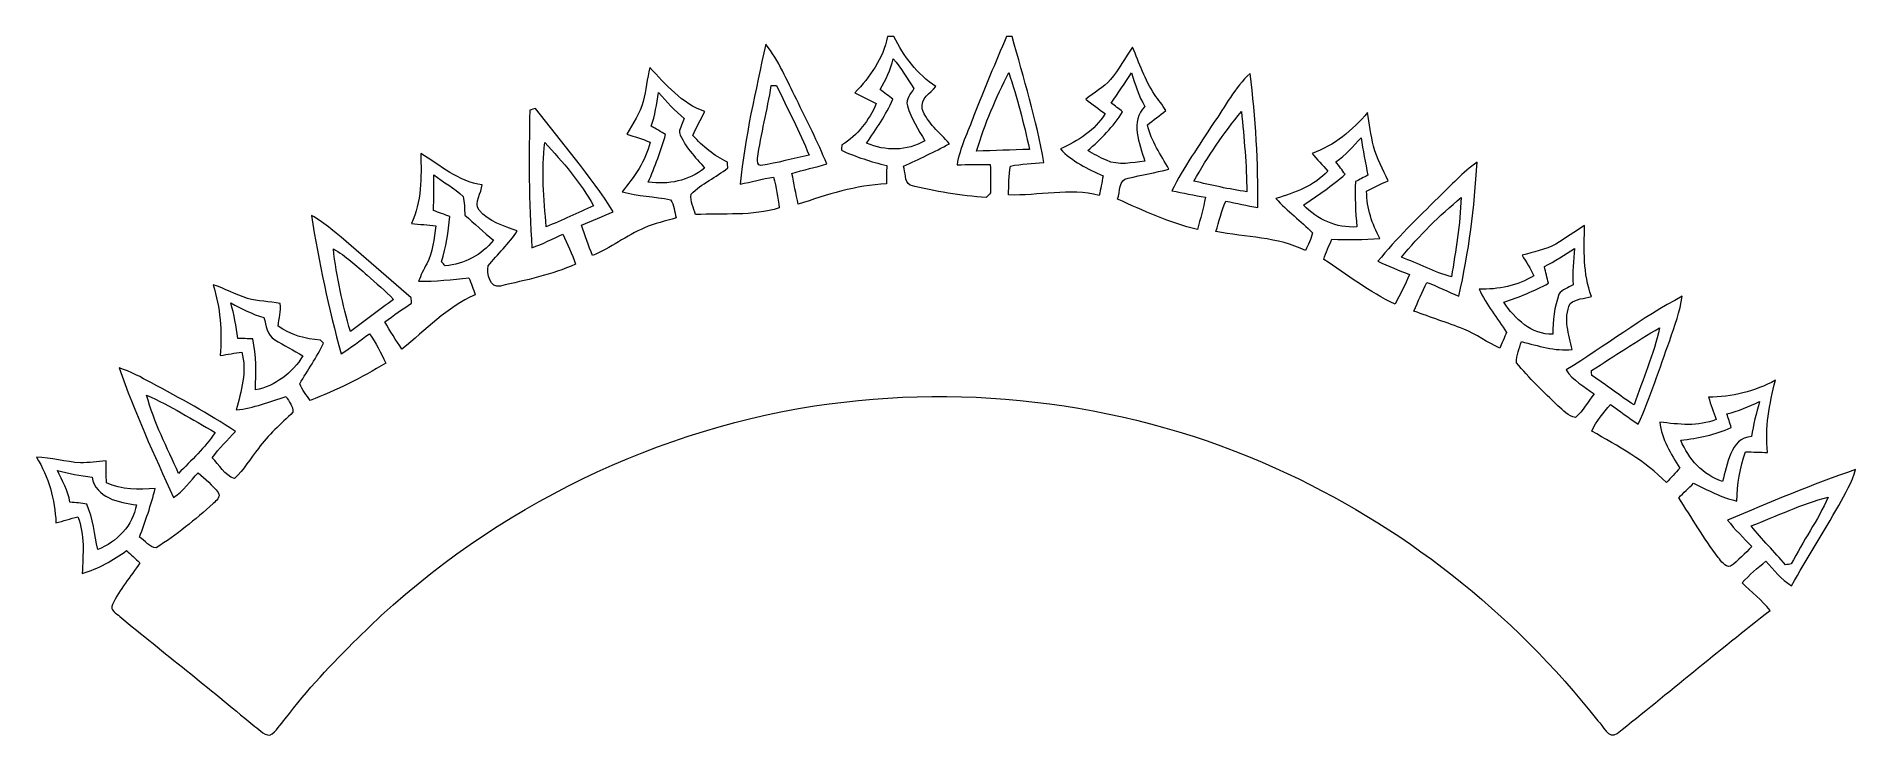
# Model space of a CAD drawing. Header units: centimetres. Extents: x -16.3 to 16.3, y -6.4 to 6.3.
import ezdxf

# ---------------------------------------------------------------- set-up
doc = ezdxf.new("R2010")
doc.units = ezdxf.units.CM
doc.header["$MEASUREMENT"] = 0
doc.layers.add('Layer 1', color=7, linetype='Continuous')

msp = doc.modelspace()

# ---------------------------------------------------------------- linework, layer by layer
at = {"layer": 'Layer 1', "color": 8, "lineweight": 9}
for points, knots in [([(-1.05145, 6.27679), (-1.01335, 6.27715), (-0.9749, 6.2775), (-0.93645, 6.27785), (-0.93645, 6.27785), (-0.759, 5.92437), (-0.5177, 5.59911), (-0.18397, 5.37898), (-0.18397, 5.37898), (-0.28452, 5.25833), (-0.45597, 5.16484), (-0.42986, 4.97963), (-0.42986, 4.97963), (-0.33814, 4.72069), (-0.1113, 4.55383), (0.0605, 4.35098), (0.0605, 4.35098), (-0.20761, 4.20458), (-0.48454, 4.07617), (-0.76288, 3.95023), (-0.76288, 3.95023), (-0.72231, 3.83839), (-0.75477, 3.67118), (-0.64223, 3.60556), (-0.64223, 3.60556), (-0.19491, 3.49056), (0.26335, 3.41894), (0.72443, 3.38543), (0.72443, 3.38543), (0.74948, 3.4133), (0.77452, 3.44081), (0.80028, 3.46833), (0.80028, 3.46833), (0.79887, 3.63872), (0.80098, 3.8077), (0.79604, 3.97739), (0.79604, 3.97739), (0.59602, 3.97915), (0.39705, 3.97845), (0.19773, 3.97175), (0.19773, 3.97175), (0.24888, 4.28148), (0.39458, 4.56406), (0.50006, 4.85686), (0.50006, 4.85686), (0.6828, 5.33629), (0.89235, 5.80478), (1.08673, 6.27962), (1.08673, 6.27962), (1.11213, 6.27997), (1.16328, 6.28032), (1.18904, 6.28068), (1.18904, 6.28068), (1.39188, 5.52891), (1.62966, 4.78313), (1.75666, 4.01373), (1.75666, 4.01373), (1.55663, 3.99256), (1.35449, 3.98797), (1.15729, 3.95058), (1.15729, 3.95058), (1.12377, 3.77983), (1.12977, 3.6038), (1.12201, 3.42988), (1.12201, 3.42988), (1.66635, 3.41118), (2.21668, 3.56358), (2.75431, 3.41894), (2.75431, 3.41894), (2.78042, 3.53712), (2.80053, 3.65707), (2.8231, 3.7756), (2.8231, 3.7756), (2.54547, 3.89731), (2.26572, 4.03525), (2.05475, 4.25749), (2.05475, 4.25749), (2.36732, 4.4039), (2.67564, 4.58628), (2.85732, 4.89214), (2.85732, 4.89214), (2.74232, 4.97857), (2.62696, 5.06324), (2.51337, 5.15038), (2.51337, 5.15038), (2.66118, 5.26714), (2.82557, 5.36557), (2.9561, 5.50351), (2.9561, 5.50351), (3.10991, 5.68272), (3.21963, 5.89403), (3.35227, 6.08841), (3.35227, 6.08841), (3.47257, 5.80019), (3.5717, 5.49786), (3.74809, 5.23645), (3.74809, 5.23645), (3.81159, 5.13803), (3.89696, 5.05371), (3.94776, 4.94682), (3.94776, 4.94682), (3.84228, 4.85475), (3.72763, 4.77502), (3.61791, 4.68859), (3.61791, 4.68859), (3.68459, 4.39543), (3.86662, 4.15448), (4.00385, 3.89378), (4.00385, 3.89378), (3.76079, 3.83451), (3.51631, 3.78513), (3.27184, 3.73291), (3.27184, 3.73291), (3.09474, 3.71422), (3.13602, 3.48456), (3.08204, 3.35544), (3.08204, 3.35544), (3.54983, 3.14801), (4.01514, 2.92682), (4.51644, 2.81111), (4.51644, 2.81111), (4.57253, 3.00161), (4.62262, 3.19387), (4.66072, 3.3886), (4.66072, 3.3886), (4.45999, 3.4267), (4.25961, 3.4641), (4.05994, 3.50573), (4.05994, 3.50573), (4.26808, 3.93153), (4.54854, 4.31782), (4.80289, 4.71681), (4.80289, 4.71681), (5.01879, 5.01808), (5.18848, 5.36098), (5.46329, 5.61569), (5.46329, 5.61569), (5.5656, 4.81559), (5.61146, 4.00879), (5.60264, 3.20234), (5.60264, 3.20234), (5.40967, 3.23797), (5.21741, 3.28101), (5.02585, 3.32122), (5.02585, 3.32122), (4.95318, 3.14307), (4.90379, 2.95716), (4.85087, 2.77265), (4.85087, 2.77265), (5.38956, 2.66999), (5.95859, 2.6767), (6.46165, 2.43258), (6.46165, 2.43258), (6.5061, 2.53665), (6.55973, 2.63825), (6.58795, 2.74831), (6.58795, 2.74831), (6.37769, 2.9628), (6.1304, 3.1406), (5.92861, 3.36461), (5.92861, 3.36461), (6.26621, 3.47398), (6.61688, 3.59075), (6.86276, 3.86062), (6.86276, 3.86062), (6.76681, 3.9661), (6.66979, 4.06946), (6.57701, 4.17706), (6.57701, 4.17706), (6.97424, 4.3217), (7.31044, 4.5877), (7.57361, 4.91543), (7.57361, 4.91543), (7.60677, 4.71187), (7.63288, 4.50585), (7.68191, 4.30477), (7.68191, 4.30477), (7.73553, 4.08499), (7.85371, 3.88919), (7.94226, 3.68247), (7.94226, 3.68247), (7.81068, 3.62708), (7.68121, 3.56746), (7.55773, 3.49585), (7.55773, 3.49585), (7.55809, 3.19281), (7.65722, 2.90918), (7.79762, 2.64565), (7.79762, 2.64565), (7.51081, 2.6259), (7.2226, 2.62484), (6.93543, 2.63542), (6.93543, 2.63542), (6.8804, 2.51724), (6.82854, 2.3973), (6.78691, 2.27347), (6.78691, 2.27347), (7.20848, 1.9969), (7.60995, 1.68469), (8.0682, 1.46879), (8.0682, 1.46879), (8.1624, 1.64235), (8.25059, 1.81909), (8.33067, 1.99972), (8.33067, 1.99972), (8.13982, 2.07803), (7.94755, 2.15176), (7.76058, 2.23784), (7.76058, 2.23784), (8.09501, 2.64601), (8.47213, 3.01713), (8.8489, 3.38613), (8.8489, 3.38613), (9.07503, 3.60168), (9.28388, 3.84016), (9.54176, 4.01972), (9.54176, 4.01972), (9.49942, 3.21045), (9.3943, 2.40012), (9.21438, 1.6099), (9.21438, 1.6099), (9.02211, 1.69068), (8.83655, 1.78699), (8.64041, 1.85825), (8.64041, 1.85825), (8.56068, 1.68821), (8.48201, 1.51712), (8.40863, 1.3439), (8.40863, 1.3439), (8.70461, 1.23066), (9.0073, 1.13541), (9.30293, 1.02005), (9.30293, 1.02005), (9.52941, 0.92586), (9.72908, 0.7784), (9.95168, 0.67574), (9.95168, 0.67574), (9.98132, 0.74594), (10.04129, 0.88635), (10.07128, 0.95655), (10.07128, 0.95655), (9.91288, 1.22114), (9.70474, 1.45573), (9.5795, 1.74007), (9.5795, 1.74007), (9.92311, 1.72737), (10.26954, 1.79687), (10.56411, 1.97926), (10.56411, 1.97926), (10.50308, 2.10767), (10.42688, 2.22761), (10.35173, 2.34756), (10.35173, 2.34756), (10.55564, 2.40435), (10.76907, 2.44422), (10.9564, 2.54829), (10.9564, 2.54829), (11.13525, 2.65024), (11.29859, 2.77759), (11.47604, 2.88237), (11.47604, 2.88237), (11.46051, 2.45339), (11.4464, 2.01489), (11.59845, 1.60566), (11.59845, 1.60566), (11.46933, 1.56721), (11.3194, 1.56827), (11.21428, 1.47725), (11.21428, 1.47725), (11.08692, 1.20773), (11.19311, 0.92233), (11.25238, 0.65175), (11.25238, 0.65175), (10.93981, 0.6193), (10.63925, 0.72196), (10.34009, 0.79428), (10.34009, 0.79428), (10.3027, 0.6701), (10.24449, 0.54874), (10.25049, 0.41539), (10.25049, 0.41539), (10.47697, 0.13987), (10.73732, -0.10848), (10.99132, -0.35931), (10.99132, -0.35931), (11.0908, -0.43621), (11.18182, -0.54346), (11.31058, -0.57062), (11.31058, -0.57062), (11.4457, -0.44997), (11.53671, -0.28946), (11.64396, -0.14482), (11.64396, -0.14482), (11.47075, -0.00971), (11.26225, 0.09331), (11.14548, 0.28698), (11.14548, 0.28698), (11.84645, 0.71702), (12.5005, 1.22643), (13.22934, 1.60954), (13.22934, 1.60954), (13.18913, 1.3365), (13.09352, 1.0765), (13.00462, 0.8165), (13.00462, 0.8165), (12.81977, 0.31309), (12.66172, -0.20056), (12.43912, -0.68951), (12.43912, -0.68951), (12.26696, -0.57874), (12.10716, -0.45174), (11.941, -0.33285), (11.941, -0.33285), (11.81682, -0.4849), (11.6803, -0.63095), (11.60304, -0.81439), (11.60304, -0.81439), (12.07646, -1.0825), (12.56118, -1.34426), (12.94465, -1.73902), (12.94465, -1.73902), (13.02508, -1.65259), (13.10658, -1.56616), (13.18595, -1.47867), (13.18595, -1.47867), (13.02403, -1.22397), (12.86281, -0.95656), (12.82682, -0.65106), (12.82682, -0.65106), (13.16302, -0.69339), (13.51721, -0.73713), (13.83859, -0.60414), (13.83859, -0.60414), (13.79661, -0.46902), (13.74369, -0.33814), (13.6996, -0.20409), (13.6996, -0.20409), (14.11975, -0.1995), (14.53427, -0.10249), (14.90433, 0.0993), (14.90433, 0.0993), (14.79497, -0.32368), (14.71136, -0.75865), (14.7611, -1.19751), (14.7611, -1.19751), (14.62916, -1.19327), (14.50005, -1.18869), (14.36881, -1.18657), (14.36881, -1.18657), (14.26369, -1.4695), (14.21712, -1.76901), (14.21042, -2.07028), (14.21042, -2.07028), (13.93525, -2.00713), (13.68407, -1.87555), (13.43395, -1.75031), (13.43395, -1.75031), (13.34364, -1.83709), (13.25439, -1.92458), (13.16584, -2.01278), (13.16584, -2.01278), (13.4015, -2.36979), (13.61705, -2.74126), (13.87422, -3.08381), (13.87422, -3.08381), (13.93243, -3.14872), (13.99275, -3.26232), (14.09788, -3.24327), (14.09788, -3.24327), (14.23793, -3.1399), (14.35576, -3.01008), (14.48065, -2.88908), (14.48065, -2.88908), (14.33107, -2.73456), (14.17726, -2.58251), (14.04391, -2.41318), (14.04391, -2.41318), (14.80308, -2.0918), (15.56403, -1.77077), (16.34472, -1.50478), (16.34472, -1.50478), (16.28122, -1.73549), (16.15599, -1.94152), (16.04239, -2.15001), (16.04239, -2.15001), (15.76511, -2.63402), (15.46807, -3.10639), (15.19361, -3.59216), (15.19361, -3.59216), (15.00346, -3.48562), (14.87823, -3.30536), (14.73182, -3.15049), (14.73182, -3.15049), (14.5833, -3.27396), (14.43478, -3.39778), (14.30461, -3.54101), (14.30461, -3.54101), (14.47394, -3.70294), (14.6595, -3.85181), (14.80732, -4.0356), (14.80732, -4.0356), (13.88057, -4.75845), (12.98134, -5.51586), (12.0613, -6.24682), (12.0613, -6.24682), (11.90113, -6.35829), (11.80871, -6.10077), (11.7131, -6.0221), (11.7131, -6.0221), (10.18487, -4.07088), (8.18145, -2.49361), (5.92085, -1.47691), (5.92085, -1.47691), (3.34416, -0.31874), (0.42986, 0.06826), (-2.36061, -0.36178), (-2.36061, -0.36178), (-5.44671, -0.84085), (-8.35819, -2.33416), (-10.57116, -4.53443), (-10.57116, -4.53443), (-11.02872, -4.99587), (-11.48556, -5.46118), (-11.87291, -5.98435), (-11.87291, -5.98435), (-11.96287, -6.08277), (-12.03025, -6.20977), (-12.14737, -6.28068), (-12.14737, -6.28068), (-12.27402, -6.2768), (-12.35375, -6.15474), (-12.45359, -6.09512), (-12.45359, -6.09512), (-13.24204, -5.43437), (-14.04955, -4.7969), (-14.84718, -4.14744), (-14.84718, -4.14744), (-14.9001, -4.08358), (-15.03557, -4.03243), (-14.97736, -3.93154), (-14.97736, -3.93154), (-14.85212, -3.65813), (-14.64751, -3.43024), (-14.48347, -3.18047), (-14.48347, -3.18047), (-14.56284, -3.10639), (-14.64257, -3.03336), (-14.72265, -2.96104), (-14.72265, -2.96104), (-14.97065, -3.13002), (-15.22959, -3.29195), (-15.52205, -3.37062), (-15.52205, -3.37062), (-15.50723, -3.03019), (-15.47019, -2.67741), (-15.60142, -2.35462), (-15.60142, -2.35462), (-15.73301, -2.38743), (-15.86248, -2.42729), (-15.99336, -2.46292), (-15.99336, -2.46292), (-16.0117, -2.04241), (-16.12424, -1.63742), (-16.34472, -1.28006), (-16.34472, -1.28006), (-16.07802, -1.28923), (-15.81979, -1.36719), (-15.5538, -1.38483), (-15.5538, -1.38483), (-15.39963, -1.38483), (-15.24617, -1.35873), (-15.09236, -1.34744), (-15.09236, -1.34744), (-15.09236, -1.47902), (-15.09095, -1.61202), (-15.08531, -1.74396), (-15.08531, -1.74396), (-14.81085, -1.87378), (-14.50393, -1.86285), (-14.20865, -1.8438), (-14.20865, -1.8438), (-14.28239, -2.1426), (-14.38787, -2.43258), (-14.49088, -2.72257), (-14.49088, -2.72257), (-14.3921, -2.77689), (-14.30532, -2.90989), (-14.19384, -2.91342), (-14.19384, -2.91342), (-13.83012, -2.67917), (-13.48899, -2.40471), (-13.1669, -2.11473), (-13.1669, -2.11473), (-13.11645, -2.06322), (-13.02897, -2.00114), (-13.07589, -1.91929), (-13.07589, -1.91929), (-13.18207, -1.78665), (-13.31013, -1.67411), (-13.43537, -1.56052), (-13.43537, -1.56052), (-13.58, -1.7115), (-13.70065, -1.89177), (-13.88057, -2.00537), (-13.88057, -2.00537), (-14.22841, -1.23984), (-14.58189, -0.47396), (-14.85565, 0.32191), (-14.85565, 0.32191), (-14.65174, 0.2577), (-14.46442, 0.15257), (-14.27604, 0.05379), (-14.27604, 0.05379), (-13.76451, -0.22172), (-13.25404, -0.50077), (-12.76685, -0.81827), (-12.76685, -0.81827), (-12.90902, -0.97596), (-13.06495, -1.12201), (-13.18807, -1.29629), (-13.18807, -1.29629), (-13.05507, -1.41447), (-12.96864, -1.61414), (-12.78484, -1.66353), (-12.78484, -1.66353), (-12.6148, -1.50866), (-12.4998, -1.30405), (-12.35551, -1.1266), (-12.35551, -1.1266), (-12.1823, -0.87824), (-11.947, -0.68527), (-11.73392, -0.47326), (-11.73392, -0.47326), (-11.72933, -0.36707), (-11.80871, -0.2824), (-11.85457, -0.19315), (-11.85457, -0.19315), (-12.15372, -0.2757), (-12.44124, -0.40482), (-12.75309, -0.43339), (-12.75309, -0.43339), (-12.66525, -0.09472), (-12.55519, 0.25841), (-12.65467, 0.60801), (-12.65467, 0.60801), (-12.78343, 0.58861), (-12.91114, 0.56638), (-13.03955, 0.54451), (-13.03955, 0.54451), (-13.0085, 0.97525), (-13.03743, 1.40635), (-13.17078, 1.81768), (-13.17078, 1.81768), (-12.96017, 1.74748), (-12.76474, 1.63847), (-12.55236, 1.57215), (-12.55236, 1.57215), (-12.36186, 1.5143), (-12.15902, 1.52241), (-11.96569, 1.47796), (-11.96569, 1.47796), (-11.93782, 1.34355), (-11.98933, 1.20808), (-11.99885, 1.07509), (-11.99885, 1.07509), (-11.77837, 0.91034), (-11.51132, 0.83873), (-11.23932, 0.82144), (-11.23932, 0.82144), (-11.22662, 0.80803), (-11.20087, 0.78122), (-11.18817, 0.76746), (-11.18817, 0.76746), (-11.30529, 0.51064), (-11.47145, 0.28028), (-11.6108, 0.03686), (-11.6108, 0.03686), (-11.56847, -0.07391), (-11.48874, -0.16457), (-11.42489, -0.263), (-11.42489, -0.263), (-10.95463, -0.07885), (-10.49884, 0.14375), (-10.0681, 0.40834), (-10.0681, 0.40834), (-10.14854, 0.59354), (-10.24414, 0.77276), (-10.36197, 0.93715), (-10.36197, 0.93715), (-10.52918, 0.81333), (-10.69287, 0.6835), (-10.86997, 0.57379), (-10.86997, 0.57379), (-11.09222, 1.39259), (-11.27037, 2.22479), (-11.40231, 3.06299), (-11.40231, 3.06299), (-11.27778, 2.99455), (-11.16242, 2.9113), (-11.05129, 2.82275), (-11.05129, 2.82275), (-10.56234, 2.41846), (-10.08821, 1.9969), (-9.60914, 1.58062), (-9.60914, 1.58062), (-9.60773, 1.55733), (-9.60526, 1.51112), (-9.60385, 1.48784), (-9.60385, 1.48784), (-9.76471, 1.37777), (-9.92417, 1.26559), (-10.08327, 1.15235), (-10.08327, 1.15235), (-9.98837, 0.98407), (-9.88713, 0.81862), (-9.7753, 0.66128), (-9.7753, 0.66128), (-9.34949, 1.00453), (-8.96885, 1.41234), (-8.45979, 1.63847), (-8.45979, 1.63847), (-8.49401, 1.74148), (-8.53281, 1.84308), (-8.57338, 1.94363), (-8.57338, 1.94363), (-8.87324, 1.90764), (-9.17452, 1.87519), (-9.47685, 1.87942), (-9.47685, 1.87942), (-9.43839, 1.98878), (-9.38512, 2.09179), (-9.33044, 2.19339), (-9.33044, 2.19339), (-9.21614, 2.40224), (-9.20521, 2.64601), (-9.16605, 2.87566), (-9.16605, 2.87566), (-9.31139, 2.8933), (-9.45744, 2.90212), (-9.60314, 2.91553), (-9.60314, 2.91553), (-9.42428, 3.3117), (-9.42428, 3.74879), (-9.43945, 4.176), (-9.43945, 4.176), (-9.08209, 3.9654), (-8.766, 3.6673), (-8.33455, 3.61438), (-8.33455, 3.61438), (-8.34655, 3.46727), (-8.48342, 3.29794), (-8.39135, 3.15436), (-8.39135, 3.15436), (-8.21284, 2.95433), (-7.94932, 2.8679), (-7.70273, 2.78818), (-7.70273, 2.78818), (-7.84984, 2.55464), (-8.05727, 2.36978), (-8.22801, 2.15565), (-8.22801, 2.15565), (-8.25624, 2.02088), (-8.19626, 1.74572), (-8.00647, 1.79228), (-8.00647, 1.79228), (-7.55103, 1.90235), (-7.08466, 1.99196), (-6.65533, 2.1874), (-6.65533, 2.1874), (-6.72271, 2.37119), (-6.8035, 2.5497), (-6.88499, 2.72714), (-6.88499, 2.72714), (-7.06843, 2.64213), (-7.2487, 2.54935), (-7.4392, 2.48126), (-7.4392, 2.48126), (-7.49988, 3.30464), (-7.49565, 4.13085), (-7.47871, 4.95599), (-7.47871, 4.95599), (-7.45296, 4.9634), (-7.40075, 4.97893), (-7.37464, 4.98669), (-7.37464, 4.98669), (-6.90721, 4.36933), (-6.39145, 3.78548), (-5.97976, 3.12896), (-5.97976, 3.12896), (-6.16955, 3.04958), (-6.35829, 2.96774), (-6.54738, 2.8866), (-6.54738, 2.8866), (-6.486, 2.70351), (-6.42109, 2.52112), (-6.35265, 2.34015), (-6.35265, 2.34015), (-6.02492, 2.47385), (-5.74481, 2.69998), (-5.41955, 2.83933), (-5.41955, 2.83933), (-5.23681, 2.92011), (-5.04102, 2.96315), (-4.84981, 3.01783), (-4.84981, 3.01783), (-4.88086, 3.12543), (-4.87874, 3.25173), (-4.95106, 3.34415), (-4.95106, 3.34415), (-5.23822, 3.40448), (-5.53597, 3.40942), (-5.81995, 3.48773), (-5.81995, 3.48773), (-5.60617, 3.75585), (-5.39168, 4.03701), (-5.3176, 4.37991), (-5.3176, 4.37991), (-5.45377, 4.43565), (-5.59417, 4.47833), (-5.73423, 4.52208), (-5.73423, 4.52208), (-5.6298, 4.71575), (-5.49363, 4.89708), (-5.4386, 5.11263), (-5.4386, 5.11263), (-5.38992, 5.31336), (-5.3691, 5.51938), (-5.32359, 5.72046), (-5.32359, 5.72046), (-5.03008, 5.41531), (-4.74751, 5.0703), (-4.3337, 4.92883), (-4.3337, 4.92883), (-4.40743, 4.78737), (-4.48857, 4.64908), (-4.54678, 4.49985), (-4.54678, 4.49985), (-4.37004, 4.30406), (-4.16542, 4.13473), (-3.92695, 4.02008), (-3.92695, 4.02008), (-3.92554, 3.99432), (-3.92307, 3.94211), (-3.92165, 3.91601), (-3.92165, 3.91601), (-4.13156, 3.74632), (-4.38944, 3.6359), (-4.58029, 3.44364), (-4.58029, 3.44364), (-4.59334, 3.31664), (-4.5369, 3.19634), (-4.50021, 3.07745), (-4.50021, 3.07745), (-3.99891, 3.10497), (-3.48245, 3.04535), (-2.99526, 3.1974), (-2.99526, 3.1974), (-3.02278, 3.38366), (-3.04782, 3.57099), (-3.09827, 3.75267), (-3.09827, 3.75267), (-3.30077, 3.7188), (-3.49903, 3.66448), (-3.70046, 3.62496), (-3.70046, 3.62496), (-3.61227, 4.47234), (-3.41895, 5.30666), (-3.23903, 6.13886), (-3.23903, 6.13886), (-3.00302, 5.84217), (-2.85979, 5.48693), (-2.68764, 5.15249), (-2.68764, 5.15249), (-2.50278, 4.76585), (-2.30276, 4.3852), (-2.14224, 3.98727), (-2.14224, 3.98727), (-2.34968, 3.9273), (-2.56029, 3.87932), (-2.76737, 3.81829), (-2.76737, 3.81829), (-2.73385, 3.63343), (-2.69787, 3.44858), (-2.65589, 3.26513), (-2.65589, 3.26513), (-2.13836, 3.43129), (-1.61802, 3.60944), (-1.06839, 3.6299), (-1.06839, 3.6299), (-1.0698, 3.74173), (-1.06557, 3.84863), (-1.06557, 3.95905), (-1.06557, 3.95905), (-1.34497, 4.02572), (-1.61731, 4.11603), (-1.87978, 4.2328), (-1.87978, 4.2328), (-1.87766, 4.25714), (-1.87272, 4.30653), (-1.8706, 4.33087), (-1.8706, 4.33087), (-1.58591, 4.50268), (-1.38236, 4.77149), (-1.25324, 5.07347), (-1.25324, 5.07347), (-1.37883, 5.14332), (-1.50901, 5.204), (-1.63848, 5.26573), (-1.63848, 5.26573), (-1.36754, 5.5529), (-1.12942, 5.88027), (-1.05145, 6.27679), (-1.05145, 6.27679), (-1.05145, 6.27679), (-1.05145, 6.27679), (-1.05145, 6.27679)], [0, 0, 0, 0, 0.00487805, 0.00487805, 0.00487805, 0.00487805, 0.0097561, 0.0097561, 0.0097561, 0.0097561, 0.01463415, 0.01463415, 0.01463415, 0.01463415, 0.0195122, 0.0195122, 0.0195122, 0.0195122, 0.02439024, 0.02439024, 0.02439024, 0.02439024, 0.02926829, 0.02926829, 0.02926829, 0.02926829, 0.03414634, 0.03414634, 0.03414634, 0.03414634, 0.03902439, 0.03902439, 0.03902439, 0.03902439, 0.04390244, 0.04390244, 0.04390244, 0.04390244, 0.04878049, 0.04878049, 0.04878049, 0.04878049, 0.05365854, 0.05365854, 0.05365854, 0.05365854, 0.05853659, 0.05853659, 0.05853659, 0.05853659, 0.06341463, 0.06341463, 0.06341463, 0.06341463, 0.06829268, 0.06829268, 0.06829268, 0.06829268, 0.07317073, 0.07317073, 0.07317073, 0.07317073, 0.07804878, 0.07804878, 0.07804878, 0.07804878, 0.08292683, 0.08292683, 0.08292683, 0.08292683, 0.08780488, 0.08780488, 0.08780488, 0.08780488, 0.09268293, 0.09268293, 0.09268293, 0.09268293, 0.09756098, 0.09756098, 0.09756098, 0.09756098, 0.10243902, 0.10243902, 0.10243902, 0.10243902, 0.10731707, 0.10731707, 0.10731707, 0.10731707, 0.11219512, 0.11219512, 0.11219512, 0.11219512, 0.11707317, 0.11707317, 0.11707317, 0.11707317, 0.12195122, 0.12195122, 0.12195122, 0.12195122, 0.12682927, 0.12682927, 0.12682927, 0.12682927, 0.13170732, 0.13170732, 0.13170732, 0.13170732, 0.13658537, 0.13658537, 0.13658537, 0.13658537, 0.14146341, 0.14146341, 0.14146341, 0.14146341, 0.14634146, 0.14634146, 0.14634146, 0.14634146, 0.15121951, 0.15121951, 0.15121951, 0.15121951, 0.15609756, 0.15609756, 0.15609756, 0.15609756, 0.16097561, 0.16097561, 0.16097561, 0.16097561, 0.16585366, 0.16585366, 0.16585366, 0.16585366, 0.17073171, 0.17073171, 0.17073171, 0.17073171, 0.17560976, 0.17560976, 0.17560976, 0.17560976, 0.1804878, 0.1804878, 0.1804878, 0.1804878, 0.18536585, 0.18536585, 0.18536585, 0.18536585, 0.1902439, 0.1902439, 0.1902439, 0.1902439, 0.19512195, 0.19512195, 0.19512195, 0.19512195, 0.2, 0.2, 0.2, 0.2, 0.20487805, 0.20487805, 0.20487805, 0.20487805, 0.2097561, 0.2097561, 0.2097561, 0.2097561, 0.21463415, 0.21463415, 0.21463415, 0.21463415, 0.2195122, 0.2195122, 0.2195122, 0.2195122, 0.22439024, 0.22439024, 0.22439024, 0.22439024, 0.22926829, 0.22926829, 0.22926829, 0.22926829, 0.23414634, 0.23414634, 0.23414634, 0.23414634, 0.23902439, 0.23902439, 0.23902439, 0.23902439, 0.24390244, 0.24390244, 0.24390244, 0.24390244, 0.24878049, 0.24878049, 0.24878049, 0.24878049, 0.25365854, 0.25365854, 0.25365854, 0.25365854, 0.25853659, 0.25853659, 0.25853659, 0.25853659, 0.26341463, 0.26341463, 0.26341463, 0.26341463, 0.26829268, 0.26829268, 0.26829268, 0.26829268, 0.27317073, 0.27317073, 0.27317073, 0.27317073, 0.27804878, 0.27804878, 0.27804878, 0.27804878, 0.28292683, 0.28292683, 0.28292683, 0.28292683, 0.28780488, 0.28780488, 0.28780488, 0.28780488, 0.29268293, 0.29268293, 0.29268293, 0.29268293, 0.29756098, 0.29756098, 0.29756098, 0.29756098, 0.30243902, 0.30243902, 0.30243902, 0.30243902, 0.30731707, 0.30731707, 0.30731707, 0.30731707, 0.31219512, 0.31219512, 0.31219512, 0.31219512, 0.31707317, 0.31707317, 0.31707317, 0.31707317, 0.32195122, 0.32195122, 0.32195122, 0.32195122, 0.32682927, 0.32682927, 0.32682927, 0.32682927, 0.33170732, 0.33170732, 0.33170732, 0.33170732, 0.33658537, 0.33658537, 0.33658537, 0.33658537, 0.34146341, 0.34146341, 0.34146341, 0.34146341, 0.34634146, 0.34634146, 0.34634146, 0.34634146, 0.35121951, 0.35121951, 0.35121951, 0.35121951, 0.35609756, 0.35609756, 0.35609756, 0.35609756, 0.36097561, 0.36097561, 0.36097561, 0.36097561, 0.36585366, 0.36585366, 0.36585366, 0.36585366, 0.37073171, 0.37073171, 0.37073171, 0.37073171, 0.37560976, 0.37560976, 0.37560976, 0.37560976, 0.3804878, 0.3804878, 0.3804878, 0.3804878, 0.38536585, 0.38536585, 0.38536585, 0.38536585, 0.3902439, 0.3902439, 0.3902439, 0.3902439, 0.39512195, 0.39512195, 0.39512195, 0.39512195, 0.4, 0.4, 0.4, 0.4, 0.40487805, 0.40487805, 0.40487805, 0.40487805, 0.4097561, 0.4097561, 0.4097561, 0.4097561, 0.41463415, 0.41463415, 0.41463415, 0.41463415, 0.4195122, 0.4195122, 0.4195122, 0.4195122, 0.42439024, 0.42439024, 0.42439024, 0.42439024, 0.42926829, 0.42926829, 0.42926829, 0.42926829, 0.43414634, 0.43414634, 0.43414634, 0.43414634, 0.43902439, 0.43902439, 0.43902439, 0.43902439, 0.44390244, 0.44390244, 0.44390244, 0.44390244, 0.44878049, 0.44878049, 0.44878049, 0.44878049, 0.45365854, 0.45365854, 0.45365854, 0.45365854, 0.45853659, 0.45853659, 0.45853659, 0.45853659, 0.46341463, 0.46341463, 0.46341463, 0.46341463, 0.46829268, 0.46829268, 0.46829268, 0.46829268, 0.47317073, 0.47317073, 0.47317073, 0.47317073, 0.47804878, 0.47804878, 0.47804878, 0.47804878, 0.48292683, 0.48292683, 0.48292683, 0.48292683, 0.48780488, 0.48780488, 0.48780488, 0.48780488, 0.49268293, 0.49268293, 0.49268293, 0.49268293, 0.49756098, 0.49756098, 0.49756098, 0.49756098, 0.50243902, 0.50243902, 0.50243902, 0.50243902, 0.50731707, 0.50731707, 0.50731707, 0.50731707, 0.51219512, 0.51219512, 0.51219512, 0.51219512, 0.51707317, 0.51707317, 0.51707317, 0.51707317, 0.52195122, 0.52195122, 0.52195122, 0.52195122, 0.52682927, 0.52682927, 0.52682927, 0.52682927, 0.53170732, 0.53170732, 0.53170732, 0.53170732, 0.53658537, 0.53658537, 0.53658537, 0.53658537, 0.54146341, 0.54146341, 0.54146341, 0.54146341, 0.54634146, 0.54634146, 0.54634146, 0.54634146, 0.55121951, 0.55121951, 0.55121951, 0.55121951, 0.55609756, 0.55609756, 0.55609756, 0.55609756, 0.56097561, 0.56097561, 0.56097561, 0.56097561, 0.56585366, 0.56585366, 0.56585366, 0.56585366, 0.57073171, 0.57073171, 0.57073171, 0.57073171, 0.57560976, 0.57560976, 0.57560976, 0.57560976, 0.5804878, 0.5804878, 0.5804878, 0.5804878, 0.58536585, 0.58536585, 0.58536585, 0.58536585, 0.5902439, 0.5902439, 0.5902439, 0.5902439, 0.59512195, 0.59512195, 0.59512195, 0.59512195, 0.6, 0.6, 0.6, 0.6, 0.60487805, 0.60487805, 0.60487805, 0.60487805, 0.6097561, 0.6097561, 0.6097561, 0.6097561, 0.61463415, 0.61463415, 0.61463415, 0.61463415, 0.6195122, 0.6195122, 0.6195122, 0.6195122, 0.62439024, 0.62439024, 0.62439024, 0.62439024, 0.62926829, 0.62926829, 0.62926829, 0.62926829, 0.63414634, 0.63414634, 0.63414634, 0.63414634, 0.63902439, 0.63902439, 0.63902439, 0.63902439, 0.64390244, 0.64390244, 0.64390244, 0.64390244, 0.64878049, 0.64878049, 0.64878049, 0.64878049, 0.65365854, 0.65365854, 0.65365854, 0.65365854, 0.65853659, 0.65853659, 0.65853659, 0.65853659, 0.66341463, 0.66341463, 0.66341463, 0.66341463, 0.66829268, 0.66829268, 0.66829268, 0.66829268, 0.67317073, 0.67317073, 0.67317073, 0.67317073, 0.67804878, 0.67804878, 0.67804878, 0.67804878, 0.68292683, 0.68292683, 0.68292683, 0.68292683, 0.68780488, 0.68780488, 0.68780488, 0.68780488, 0.69268293, 0.69268293, 0.69268293, 0.69268293, 0.69756098, 0.69756098, 0.69756098, 0.69756098, 0.70243902, 0.70243902, 0.70243902, 0.70243902, 0.70731707, 0.70731707, 0.70731707, 0.70731707, 0.71219512, 0.71219512, 0.71219512, 0.71219512, 0.71707317, 0.71707317, 0.71707317, 0.71707317, 0.72195122, 0.72195122, 0.72195122, 0.72195122, 0.72682927, 0.72682927, 0.72682927, 0.72682927, 0.73170732, 0.73170732, 0.73170732, 0.73170732, 0.73658537, 0.73658537, 0.73658537, 0.73658537, 0.74146341, 0.74146341, 0.74146341, 0.74146341, 0.74634146, 0.74634146, 0.74634146, 0.74634146, 0.75121951, 0.75121951, 0.75121951, 0.75121951, 0.75609756, 0.75609756, 0.75609756, 0.75609756, 0.76097561, 0.76097561, 0.76097561, 0.76097561, 0.76585366, 0.76585366, 0.76585366, 0.76585366, 0.77073171, 0.77073171, 0.77073171, 0.77073171, 0.77560976, 0.77560976, 0.77560976, 0.77560976, 0.7804878, 0.7804878, 0.7804878, 0.7804878, 0.78536585, 0.78536585, 0.78536585, 0.78536585, 0.7902439, 0.7902439, 0.7902439, 0.7902439, 0.79512195, 0.79512195, 0.79512195, 0.79512195, 0.8, 0.8, 0.8, 0.8, 0.80487805, 0.80487805, 0.80487805, 0.80487805, 0.8097561, 0.8097561, 0.8097561, 0.8097561, 0.81463415, 0.81463415, 0.81463415, 0.81463415, 0.8195122, 0.8195122, 0.8195122, 0.8195122, 0.82439024, 0.82439024, 0.82439024, 0.82439024, 0.82926829, 0.82926829, 0.82926829, 0.82926829, 0.83414634, 0.83414634, 0.83414634, 0.83414634, 0.83902439, 0.83902439, 0.83902439, 0.83902439, 0.84390244, 0.84390244, 0.84390244, 0.84390244, 0.84878049, 0.84878049, 0.84878049, 0.84878049, 0.85365854, 0.85365854, 0.85365854, 0.85365854, 0.85853659, 0.85853659, 0.85853659, 0.85853659, 0.86341463, 0.86341463, 0.86341463, 0.86341463, 0.86829268, 0.86829268, 0.86829268, 0.86829268, 0.87317073, 0.87317073, 0.87317073, 0.87317073, 0.87804878, 0.87804878, 0.87804878, 0.87804878, 0.88292683, 0.88292683, 0.88292683, 0.88292683, 0.88780488, 0.88780488, 0.88780488, 0.88780488, 0.89268293, 0.89268293, 0.89268293, 0.89268293, 0.89756098, 0.89756098, 0.89756098, 0.89756098, 0.90243902, 0.90243902, 0.90243902, 0.90243902, 0.90731707, 0.90731707, 0.90731707, 0.90731707, 0.91219512, 0.91219512, 0.91219512, 0.91219512, 0.91707317, 0.91707317, 0.91707317, 0.91707317, 0.92195122, 0.92195122, 0.92195122, 0.92195122, 0.92682927, 0.92682927, 0.92682927, 0.92682927, 0.93170732, 0.93170732, 0.93170732, 0.93170732, 0.93658537, 0.93658537, 0.93658537, 0.93658537, 0.94146341, 0.94146341, 0.94146341, 0.94146341, 0.94634146, 0.94634146, 0.94634146, 0.94634146, 0.95121951, 0.95121951, 0.95121951, 0.95121951, 0.95609756, 0.95609756, 0.95609756, 0.95609756, 0.96097561, 0.96097561, 0.96097561, 0.96097561, 0.96585366, 0.96585366, 0.96585366, 0.96585366, 0.97073171, 0.97073171, 0.97073171, 0.97073171, 0.97560976, 0.97560976, 0.97560976, 0.97560976, 0.9804878, 0.9804878, 0.9804878, 0.9804878, 0.98536585, 0.98536585, 0.98536585, 0.98536585, 0.9902439, 0.9902439, 0.9902439, 0.9902439, 1, 1, 1, 1]), ([(-0.95091, 5.87992), (-0.99713, 5.68236), (-1.08215, 5.49857), (-1.1841, 5.32465), (-1.1841, 5.32465), (-1.10719, 5.26644), (-1.02958, 5.20858), (-0.95338, 5.14932), (-0.95338, 5.14932), (-1.07932, 4.86921), (-1.2536, 4.61486), (-1.42752, 4.36298), (-1.42752, 4.36298), (-1.08991, 4.21269), (-0.69974, 4.21904), (-0.37765, 4.40355), (-0.37765, 4.40355), (-0.49407, 4.60745), (-0.63271, 4.80501), (-0.69339, 5.03396), (-0.69339, 5.03396), (-0.73325, 5.1532), (-0.63235, 5.24951), (-0.5752, 5.34193), (-0.5752, 5.34193), (-0.69691, 5.52397), (-0.80698, 5.71482), (-0.95091, 5.87992), (-0.95091, 5.87992), (-0.95091, 5.87992), (-0.95091, 5.87992), (-0.95091, 5.87992)], [0, 0, 0, 0, 0.11111111, 0.11111111, 0.11111111, 0.11111111, 0.22222222, 0.22222222, 0.22222222, 0.22222222, 0.33333333, 0.33333333, 0.33333333, 0.33333333, 0.44444444, 0.44444444, 0.44444444, 0.44444444, 0.55555556, 0.55555556, 0.55555556, 0.55555556, 0.66666667, 0.66666667, 0.66666667, 0.66666667, 0.77777778, 0.77777778, 0.77777778, 0.77777778, 1, 1, 1, 1]), ([(0.54733, 4.21728), (0.86483, 4.22998), (1.18233, 4.23809), (1.50019, 4.25009), (1.50019, 4.25009), (1.39859, 4.71716), (1.27864, 5.18071), (1.1273, 5.63439), (1.1273, 5.63439), (0.90011, 5.17825), (0.69444, 4.70588), (0.54733, 4.21728), (0.54733, 4.21728), (0.54733, 4.21728), (0.54733, 4.21728), (0.54733, 4.21728)], [0, 0, 0, 0, 0.2, 0.2, 0.2, 0.2, 0.4, 0.4, 0.4, 0.4, 0.6, 0.6, 0.6, 0.6, 1, 1, 1, 1]), ([(2.96986, 5.083), (3.03724, 5.03043), (3.10533, 4.97893), (3.17377, 4.92707), (3.17377, 4.92707), (3.0069, 4.6579), (2.78395, 4.43353), (2.54617, 4.22751), (2.54617, 4.22751), (2.65589, 4.16577), (2.76631, 4.10545), (2.88166, 4.05324), (2.88166, 4.05324), (3.09792, 3.95375), (3.34416, 4.01126), (3.5717, 4.04089), (3.5717, 4.04089), (3.47821, 4.3531), (3.30112, 4.75421), (3.57523, 5.02267), (3.57523, 5.02267), (3.4581, 5.20823), (3.40272, 5.42166), (3.33287, 5.62698), (3.33287, 5.62698), (3.2161, 5.44318), (3.09333, 5.26256), (2.96986, 5.083), (2.96986, 5.083), (2.96986, 5.083), (2.96986, 5.083), (2.96986, 5.083)], [0, 0, 0, 0, 0.11111111, 0.11111111, 0.11111111, 0.11111111, 0.22222222, 0.22222222, 0.22222222, 0.22222222, 0.33333333, 0.33333333, 0.33333333, 0.33333333, 0.44444444, 0.44444444, 0.44444444, 0.44444444, 0.55555556, 0.55555556, 0.55555556, 0.55555556, 0.66666667, 0.66666667, 0.66666667, 0.66666667, 0.77777778, 0.77777778, 0.77777778, 0.77777778, 1, 1, 1, 1]), ([(-5.16308, 5.26926), (-5.19659, 5.06571), (-5.22905, 4.86004), (-5.29749, 4.6646), (-5.29749, 4.6646), (-5.2107, 4.61662), (-5.12392, 4.56865), (-5.0389, 4.51749), (-5.0389, 4.51749), (-5.11898, 4.22328), (-5.23222, 3.9407), (-5.34935, 3.65954), (-5.34935, 3.65954), (-4.99234, 3.61403), (-4.62086, 3.6807), (-4.33652, 3.91495), (-4.33652, 3.91495), (-4.50585, 4.11427), (-4.70447, 4.3023), (-4.7916, 4.55418), (-4.7916, 4.55418), (-4.77996, 4.64308), (-4.73587, 4.72316), (-4.7027, 4.80501), (-4.7027, 4.80501), (-4.87521, 4.93977), (-5.01809, 5.10628), (-5.16308, 5.26926), (-5.16308, 5.26926), (-5.16308, 5.26926), (-5.16308, 5.26926), (-5.16308, 5.26926)], [0, 0, 0, 0, 0.11111111, 0.11111111, 0.11111111, 0.11111111, 0.22222222, 0.22222222, 0.22222222, 0.22222222, 0.33333333, 0.33333333, 0.33333333, 0.33333333, 0.44444444, 0.44444444, 0.44444444, 0.44444444, 0.55555556, 0.55555556, 0.55555556, 0.55555556, 0.66666667, 0.66666667, 0.66666667, 0.66666667, 0.77777778, 0.77777778, 0.77777778, 0.77777778, 1, 1, 1, 1]), ([(-3.14025, 5.39661), (-3.2094, 4.95776), (-3.32334, 4.52666), (-3.38649, 4.0871), (-3.38649, 4.0871), (-3.39178, 4.04336), (-3.38931, 3.95199), (-3.3244, 3.96293), (-3.3244, 3.96293), (-3.03195, 3.99856), (-2.75008, 4.09381), (-2.45974, 4.14496), (-2.45974, 4.14496), (-2.62661, 4.57464), (-2.85274, 4.97857), (-3.04324, 5.39803), (-3.04324, 5.39803), (-3.06723, 5.39767), (-3.11591, 5.39697), (-3.14025, 5.39661), (-3.14025, 5.39661), (-3.14025, 5.39661), (-3.14025, 5.39661), (-3.14025, 5.39661)], [0, 0, 0, 0, 0.14285714, 0.14285714, 0.14285714, 0.14285714, 0.28571429, 0.28571429, 0.28571429, 0.28571429, 0.42857143, 0.42857143, 0.42857143, 0.42857143, 0.57142857, 0.57142857, 0.57142857, 0.57142857, 0.71428571, 0.71428571, 0.71428571, 0.71428571, 1, 1, 1, 1]), ([(4.45188, 3.67929), (4.76726, 3.60733), (5.08335, 3.53395), (5.40403, 3.48738), (5.40403, 3.48738), (5.40544, 3.96928), (5.35323, 4.45046), (5.30983, 4.92954), (5.30983, 4.92954), (4.9881, 4.53972), (4.70235, 4.1185), (4.45188, 3.67929), (4.45188, 3.67929), (4.45188, 3.67929), (4.45188, 3.67929), (4.45188, 3.67929)], [0, 0, 0, 0, 0.2, 0.2, 0.2, 0.2, 0.4, 0.4, 0.4, 0.4, 0.6, 0.6, 0.6, 0.6, 1, 1, 1, 1]), ([(-7.20849, 4.37285), (-7.27269, 3.86979), (-7.22577, 3.35968), (-7.18238, 2.85661), (-7.18238, 2.85661), (-6.89769, 2.97832), (-6.61829, 3.11132), (-6.33395, 3.23303), (-6.33395, 3.23303), (-6.55902, 3.65707), (-6.8864, 4.02113), (-7.20849, 4.37285), (-7.20849, 4.37285), (-7.20849, 4.37285), (-7.20849, 4.37285), (-7.20849, 4.37285)], [0, 0, 0, 0, 0.2, 0.2, 0.2, 0.2, 0.4, 0.4, 0.4, 0.4, 0.6, 0.6, 0.6, 0.6, 1, 1, 1, 1]), ([(7.00775, 4.02643), (7.06314, 3.95234), (7.11782, 3.87755), (7.1718, 3.80206), (7.1718, 3.80206), (6.94073, 3.5918), (6.67473, 3.42776), (6.42214, 3.24679), (6.42214, 3.24679), (6.67508, 2.98855), (7.01587, 2.83227), (7.38346, 2.85591), (7.38346, 2.85591), (7.35559, 3.12684), (7.34607, 3.39883), (7.35806, 3.67047), (7.35806, 3.67047), (7.43144, 3.70893), (7.50588, 3.74632), (7.58031, 3.78336), (7.58031, 3.78336), (7.53375, 4.00773), (7.49706, 4.23456), (7.4579, 4.45999), (7.4579, 4.45999), (7.32173, 4.30159), (7.17744, 4.14954), (7.00775, 4.02643), (7.00775, 4.02643), (7.00775, 4.02643), (7.00775, 4.02643), (7.00775, 4.02643)], [0, 0, 0, 0, 0.11111111, 0.11111111, 0.11111111, 0.11111111, 0.22222222, 0.22222222, 0.22222222, 0.22222222, 0.33333333, 0.33333333, 0.33333333, 0.33333333, 0.44444444, 0.44444444, 0.44444444, 0.44444444, 0.55555556, 0.55555556, 0.55555556, 0.55555556, 0.66666667, 0.66666667, 0.66666667, 0.66666667, 0.77777778, 0.77777778, 0.77777778, 0.77777778, 1, 1, 1, 1]), ([(-9.2045, 3.79183), (-9.20344, 3.57804), (-9.20274, 3.36391), (-9.20874, 3.14977), (-9.20874, 3.14977), (-9.11137, 3.11414), (-9.01365, 3.07922), (-8.91664, 3.04218), (-8.91664, 3.04218), (-8.94274, 2.76842), (-8.97625, 2.4922), (-9.06586, 2.23114), (-9.06586, 2.23114), (-9.04328, 2.20715), (-9.02035, 2.18281), (-8.99742, 2.15847), (-8.99742, 2.15847), (-8.66087, 2.18845), (-8.34125, 2.34826), (-8.13312, 2.61637), (-8.13312, 2.61637), (-8.30598, 2.76454), (-8.47778, 2.91412), (-8.64429, 3.06969), (-8.64429, 3.06969), (-8.65558, 3.18188), (-8.64958, 3.29582), (-8.67675, 3.40518), (-8.67675, 3.40518), (-8.83797, 3.55159), (-9.03023, 3.66165), (-9.2045, 3.79183), (-9.2045, 3.79183), (-9.2045, 3.79183), (-9.2045, 3.79183), (-9.2045, 3.79183)], [0, 0, 0, 0, 0.1, 0.1, 0.1, 0.1, 0.2, 0.2, 0.2, 0.2, 0.3, 0.3, 0.3, 0.3, 0.4, 0.4, 0.4, 0.4, 0.5, 0.5, 0.5, 0.5, 0.6, 0.6, 0.6, 0.6, 0.7, 0.7, 0.7, 0.7, 0.8, 0.8, 0.8, 0.8, 1, 1, 1, 1]), ([(8.18497, 2.31157), (8.48695, 2.19904), (8.772, 2.04346), (9.08385, 1.95774), (9.08385, 1.95774), (9.15617, 2.43046), (9.24084, 2.90318), (9.25706, 3.38261), (9.25706, 3.38261), (8.86442, 3.0644), (8.5053, 2.7021), (8.18497, 2.31157), (8.18497, 2.31157), (8.18497, 2.31157), (8.18497, 2.31157), (8.18497, 2.31157)], [0, 0, 0, 0, 0.2, 0.2, 0.2, 0.2, 0.4, 0.4, 0.4, 0.4, 0.6, 0.6, 0.6, 0.6, 1, 1, 1, 1]), ([(-11.00861, 2.46433), (-10.95252, 1.96091), (-10.84315, 1.46314), (-10.7024, 0.97666), (-10.7024, 0.97666), (-10.44381, 1.16751), (-10.19193, 1.36683), (-9.92734, 1.54922), (-9.92734, 1.54922), (-10.06881, 1.71326), (-10.24343, 1.84308), (-10.40218, 1.98949), (-10.40218, 1.98949), (-10.59692, 2.1567), (-10.78459, 2.33591), (-11.00861, 2.46433), (-11.00861, 2.46433), (-11.00861, 2.46433), (-11.00861, 2.46433), (-11.00861, 2.46433)], [0, 0, 0, 0, 0.16666667, 0.16666667, 0.16666667, 0.16666667, 0.33333333, 0.33333333, 0.33333333, 0.33333333, 0.5, 0.5, 0.5, 0.5, 0.66666667, 0.66666667, 0.66666667, 0.66666667, 1, 1, 1, 1]), ([(10.75284, 2.14224), (10.77824, 2.0424), (10.80011, 1.94433), (10.82481, 1.84344), (10.82481, 1.84344), (10.56834, 1.7055), (10.30023, 1.59191), (10.02259, 1.50442), (10.02259, 1.50442), (10.21838, 1.20279), (10.52389, 0.91845), (10.90489, 0.92727), (10.90489, 0.92727), (10.89783, 1.17104), (10.93276, 1.41622), (11.01319, 1.64659), (11.01319, 1.64659), (11.07528, 1.73161), (11.17935, 1.76724), (11.2686, 1.81521), (11.2686, 1.81521), (11.25026, 2.03394), (11.2746, 2.25231), (11.29612, 2.46926), (11.29612, 2.46926), (11.11867, 2.35391), (10.93981, 2.24102), (10.75284, 2.14224), (10.75284, 2.14224), (10.75284, 2.14224), (10.75284, 2.14224), (10.75284, 2.14224)], [0, 0, 0, 0, 0.11111111, 0.11111111, 0.11111111, 0.11111111, 0.22222222, 0.22222222, 0.22222222, 0.22222222, 0.33333333, 0.33333333, 0.33333333, 0.33333333, 0.44444444, 0.44444444, 0.44444444, 0.44444444, 0.55555556, 0.55555556, 0.55555556, 0.55555556, 0.66666667, 0.66666667, 0.66666667, 0.66666667, 0.77777778, 0.77777778, 0.77777778, 0.77777778, 1, 1, 1, 1]), ([(-12.85222, 1.49172), (-12.79296, 1.28181), (-12.75062, 1.06838), (-12.72522, 0.85143), (-12.72522, 0.85143), (-12.63632, 0.84931), (-12.54707, 0.84684), (-12.45817, 0.84437), (-12.45817, 0.84437), (-12.38691, 0.54274), (-12.39926, 0.23406), (-12.40914, -0.07285), (-12.40914, -0.07285), (-12.05036, -0.00371), (-11.74274, 0.23018), (-11.55471, 0.54098), (-11.55471, 0.54098), (-11.72087, 0.64082), (-11.89796, 0.72231), (-12.06059, 0.82779), (-12.06059, 0.82779), (-12.20029, 0.91351), (-12.2144, 1.08461), (-12.25744, 1.22749), (-12.25744, 1.22749), (-12.4677, 1.28711), (-12.66243, 1.38588), (-12.85222, 1.49172), (-12.85222, 1.49172), (-12.85222, 1.49172), (-12.85222, 1.49172), (-12.85222, 1.49172)], [0, 0, 0, 0, 0.11111111, 0.11111111, 0.11111111, 0.11111111, 0.22222222, 0.22222222, 0.22222222, 0.22222222, 0.33333333, 0.33333333, 0.33333333, 0.33333333, 0.44444444, 0.44444444, 0.44444444, 0.44444444, 0.55555556, 0.55555556, 0.55555556, 0.55555556, 0.66666667, 0.66666667, 0.66666667, 0.66666667, 0.77777778, 0.77777778, 0.77777778, 0.77777778, 1, 1, 1, 1]), ([(11.60021, 0.27746), (11.60092, 0.25382), (11.60198, 0.20725), (11.60233, 0.18397), (11.60233, 0.18397), (11.86515, 0.0231), (12.09975, -0.1801), (12.36363, -0.33991), (12.36363, -0.33991), (12.52308, 0.11694), (12.71817, 0.56638), (12.82259, 1.04016), (12.82259, 1.04016), (12.40384, 0.80486), (12.00732, 0.53181), (11.60021, 0.27746), (11.60021, 0.27746), (11.60021, 0.27746), (11.60021, 0.27746), (11.60021, 0.27746)], [0, 0, 0, 0, 0.16666667, 0.16666667, 0.16666667, 0.16666667, 0.33333333, 0.33333333, 0.33333333, 0.33333333, 0.5, 0.5, 0.5, 0.5, 0.66666667, 0.66666667, 0.66666667, 0.66666667, 1, 1, 1, 1]), ([(-14.36317, -0.16775), (-14.2337, -0.65705), (-13.99558, -1.11355), (-13.78885, -1.57427), (-13.78885, -1.57427), (-13.56272, -1.3365), (-13.31366, -1.11355), (-13.1348, -0.83591), (-13.1348, -0.83591), (-13.5412, -0.60766), (-13.9356, -0.35613), (-14.36317, -0.16775), (-14.36317, -0.16775), (-14.36317, -0.16775), (-14.36317, -0.16775), (-14.36317, -0.16775)], [0, 0, 0, 0, 0.2, 0.2, 0.2, 0.2, 0.4, 0.4, 0.4, 0.4, 0.6, 0.6, 0.6, 0.6, 1, 1, 1, 1]), ([(14.0305, -0.50148), (14.05731, -0.58367), (14.08412, -0.66587), (14.11129, -0.74842), (14.11129, -0.74842), (13.82554, -0.88283), (13.51333, -0.93857), (13.20218, -0.97702), (13.20218, -0.97702), (13.34611, -1.31251), (13.59694, -1.60356), (13.95148, -1.71786), (13.95148, -1.71786), (14.04814, -1.42399), (14.08271, -0.94174), (14.475, -0.91211), (14.475, -0.91211), (14.50393, -0.69833), (14.55896, -0.49054), (14.61999, -0.28381), (14.61999, -0.28381), (14.42914, -0.3713), (14.23617, -0.45491), (14.0305, -0.50148), (14.0305, -0.50148), (14.0305, -0.50148), (14.0305, -0.50148), (14.0305, -0.50148)], [0, 0, 0, 0, 0.125, 0.125, 0.125, 0.125, 0.25, 0.25, 0.25, 0.25, 0.375, 0.375, 0.375, 0.375, 0.5, 0.5, 0.5, 0.5, 0.625, 0.625, 0.625, 0.625, 0.75, 0.75, 0.75, 0.75, 1, 1, 1, 1]), ([(-15.96725, -1.51889), (-15.8787, -1.7041), (-15.77993, -1.88613), (-15.74147, -2.09074), (-15.74147, -2.09074), (-15.63987, -2.10274), (-15.53616, -2.10379), (-15.43632, -2.12849), (-15.43632, -2.12849), (-15.32908, -2.38743), (-15.29415, -2.66859), (-15.24335, -2.9427), (-15.24335, -2.9427), (-14.89657, -2.80653), (-14.61223, -2.51125), (-14.54626, -2.13766), (-14.54626, -2.13766), (-14.85706, -2.10344), (-15.28357, -2.00819), (-15.34389, -1.6413), (-15.34389, -1.6413), (-15.55415, -1.61379), (-15.76405, -1.58098), (-15.96725, -1.51889), (-15.96725, -1.51889), (-15.96725, -1.51889), (-15.96725, -1.51889), (-15.96725, -1.51889)], [0, 0, 0, 0, 0.125, 0.125, 0.125, 0.125, 0.25, 0.25, 0.25, 0.25, 0.375, 0.375, 0.375, 0.375, 0.5, 0.5, 0.5, 0.5, 0.625, 0.625, 0.625, 0.625, 0.75, 0.75, 0.75, 0.75, 1, 1, 1, 1]), ([(14.4683, -2.5169), (14.65986, -2.76243), (14.88422, -2.97974), (15.08636, -3.21681), (15.08636, -3.21681), (15.11141, -3.21257), (15.16115, -3.20481), (15.1862, -3.20058), (15.1862, -3.20058), (15.39822, -2.79418), (15.66668, -2.41847), (15.85189, -1.99831), (15.85189, -1.99831), (15.37353, -2.12002), (14.92903, -2.34439), (14.4683, -2.5169)], [0, 0, 0, 0, 0.2, 0.2, 0.2, 0.2, 0.4, 0.4, 0.4, 0.4, 0.6, 0.6, 0.6, 0.6, 1, 1, 1, 1])]:
    msp.add_open_spline(points, degree=3, knots=knots, dxfattribs=at)

doc.saveas('drawing.dxf')
